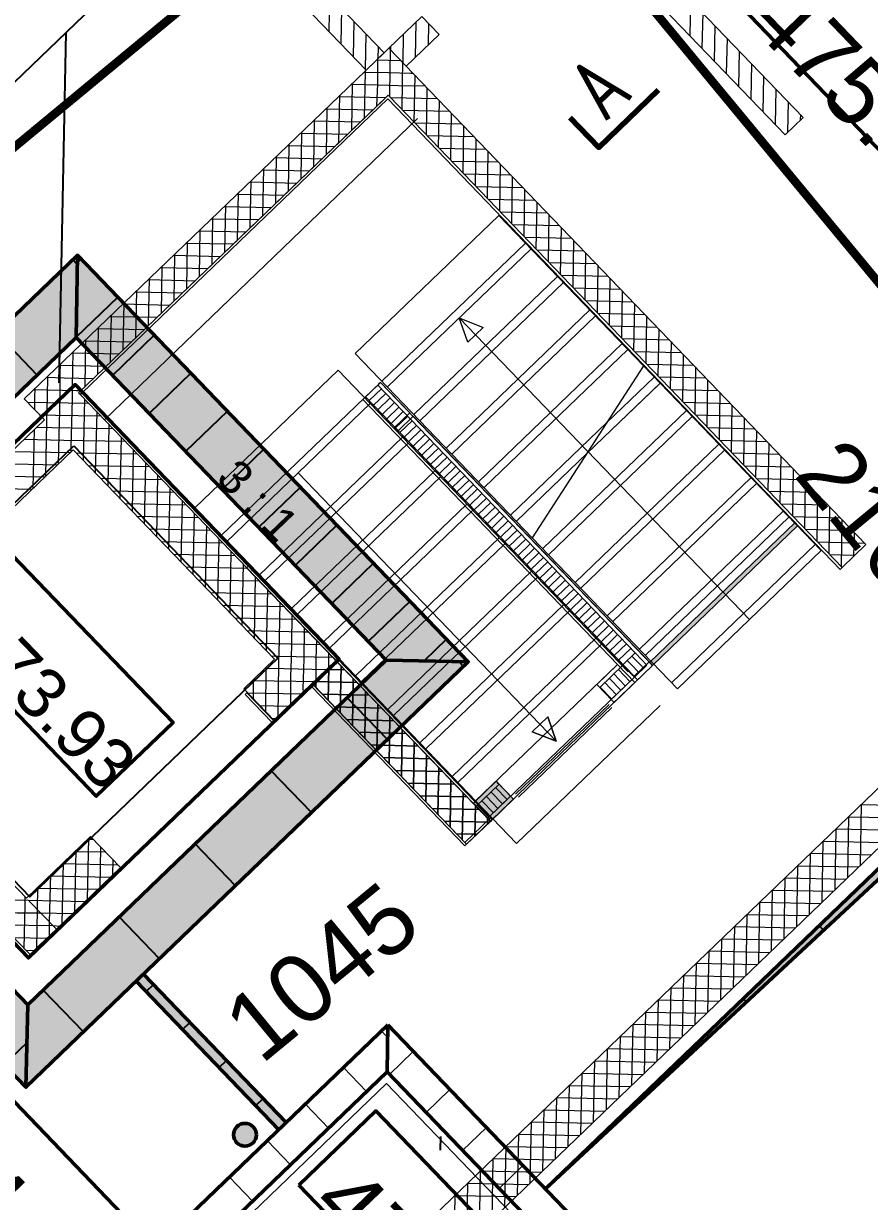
# Model space of a CAD drawing. Header units: metres. Extents: x 2687650.8 to 2687727.1, y 1234407.3 to 1234484.3.
# Drawn here: x 2687670.8 to 2687675.9, y 1234453.96 to 1234461.05 of the extents above; entities that cross this region are included whole.
import ezdxf

# ---------------------------------------------------------------- set-up
doc = ezdxf.new("R2010")
doc.units = ezdxf.units.M
for name, color, linetype, true_color in [('PDF_211_Korrex.211 Bauteilschraffuren', 7, 'Continuous', 0x7f7f7f), ('PDF_211_Wände_Beton.211', 7, 'Continuous', 0x7f7f7f), ('PDF_211_Wände_Beton.211 Bauteilschraffuren', 7, 'Continuous', 0x7f7f7f), ('PDF_211_Wände_Beton.211 Schichttrennlinien', 7, 'Continuous', 0x7f7f7f), ('PDF_211_Wände_Mauerwerk.211', 7, 'Continuous', 0x7f7f7f), ('PDF_211_Wände_Mauerwerk.211 Bauteilschraffuren', 7, 'Continuous', 0x7f7f7f), ('PDF_211_Wände_Mauerwerk.211 Schichttrennlinien', 7, 'Continuous', 0x7f7f7f), ('PDF_211_Wände_Mauerwerk.211#1', 7, 'Continuous', 0x7f7f7f), ('PDF_211_Wände_Mauerwerk.211#1 Bauteilschraffuren', 7, 'Continuous', 0x7f7f7f), ('PDF_212_Treppenelemente.212', 7, 'Continuous', 0x7f7f7f), ('PDF_229_Z_Text.229 Bauteilschraffuren', 7, 'Continuous', 0x7f7f7f), ('PDF_261_Aufzüge.261 Bauteilschraffuren', 7, 'Continuous', 0x7f7f7f), ('PDF_A-2D-BÖSCHUNGEN', 7, 'Continuous', 0xfdfdfd), ('PDF_AV_01234-Bobe-Gartenanlage', 7, 'Continuous', 0xfdfdfd), ('PDF_Böschung Aushub', 7, 'Continuous', 0x7f7f7f), ('PDF_ST_Treppen.ST', 7, 'Continuous', 0x7f7f7f)]:
    doc.layers.add(name, color=color, linetype=linetype, true_color=true_color)
for name, color, linetype in [('PDF_A-KOTEN', 7, 'Continuous'), ('PDF_A-SCHRAFFUR', 7, 'Continuous'), ('PDF_AV_01211-Bobe-Gebaeude', 7, 'Continuous'), ('PDF_E_BETON', 7, 'Continuous'), ('PDF_PDF_Geometrie', 5, 'Continuous'), ('PDF_Text', 7, 'Continuous')]:
    doc.layers.add(name, color=color, linetype=linetype)
doc.styles.add('PDF Arial', font='arial.ttf')

# ---------------------------------------------------------------- blocks, each defined once
blk = doc.blocks.new('A$C1c84ec86')
at = {"layer": 'PDF_229_Z_Text.229 Bauteilschraffuren', "transparency": 33554559}
blk.add_hatch(color=256, dxfattribs=at).paths.add_polyline_path([(1376.92, 1865.03), (1361.89, 1865.03), (1361.89, 1845.77), (1376.92, 1845.77)])
at = {"layer": 'PDF_261_Aufzüge.261 Bauteilschraffuren', "transparency": 33554559}
blk.add_hatch(color=256, dxfattribs=at).paths.add_polyline_path([(1376.92, 2102.73), (1374.38, 2102.73), (1374.38, 1981.23), (1376.92, 1981.23)])
at = {"layer": 'PDF_A-KOTEN', "transparency": 33554559}
blk.add_hatch(color=256, dxfattribs=at).paths.add_polyline_path([(1410.99, 1615.26), (1409.51, 1615.26), (1408.67, 1615.05), (1408.24, 1615.05), (1407.4, 1614.62), (1406.97, 1614.62), (1406.34, 1613.99), (1405.91, 1613.78), (1404.43, 1612.29), (1403.8, 1611.02), (1403.8, 1610.6), (1403.59, 1609.75), (1403.37, 1609.33), (1403.37, 1607.21), (1404.01, 1605.31), (1404.43, 1604.88), (1404.64, 1604.25), (1405.07, 1603.61), (1405.7, 1603.19), (1406.13, 1602.77), (1406.76, 1602.34), (1407.4, 1602.13), (1408.03, 1601.71), (1408.67, 1601.71), (1409.3, 1601.5), (1410.99, 1601.5), (1412.05, 1601.71), (1412.48, 1601.71), (1413.75, 1602.34), (1415.02, 1603.19), (1415.44, 1603.61), (1416.29, 1604.88), (1416.5, 1605.31), (1416.92, 1605.94), (1416.92, 1606.58), (1417.13, 1607.21), (1417.13, 1608.06), (1417.34, 1608.48), (1417.13, 1609.33), (1417.13, 1609.75), (1416.92, 1610.6), (1416.07, 1612.29), (1415.65, 1612.93), (1415.23, 1613.14), (1414.38, 1613.99), (1413.53, 1614.62), (1413.32, 1614.62), (1412.26, 1615.05), (1412.05, 1615.05)])
at = {"layer": 'PDF_A-SCHRAFFUR', "true_color": 0xdd6d8a, "transparency": 33554559}
blk.add_hatch(color=243, dxfattribs=at).paths.add_polyline_path([(1565.51, 2079.24), (1559.38, 2085.38), (1559.38, 1716.22), (1561.28, 1825.45)])
at = {"layer": 'PDF_Böschung Aushub', "true_color": 0xdd6d8a, "transparency": 33554559}
h = blk.add_hatch(color=243, dxfattribs=at)
h.paths.add_polyline_path([(994, 1568.27), (994, 1867.78), (1263.46, 1867.78), (1263.46, 1568.27)])
h.paths.add_polyline_path([(958.87, 1533.13), (1298.39, 1533.13), (1298.39, 1625.21), (1422.43, 1625.21), (1422.43, 1631.34), (1298.39, 1631.34), (1298.39, 1902.71), (958.87, 1902.71), (958.87, 1631.34), (606.22, 1631.34), (605.8, 1625.21), (958.87, 1625.21)], flags=0)
at = {"layer": 'PDF_211_Korrex.211 Bauteilschraffuren', "lineweight": 18}
for points in [[(1376.92, 1825.87), (1376.92, 1847.25), (1375.43, 1847.25), (1375.43, 1825.87)], [(1242.51, 1825.87), (1242.51, 1792.21), (1243.99, 1792.21), (1243.99, 1825.87)], [(1243.99, 1824.39), (1376.92, 1824.39), (1376.92, 1825.87), (1243.99, 1825.87)], [(1219.43, 1792.21), (1242.51, 1792.21), (1242.51, 1793.69), (1219.43, 1793.69)]]:
    blk.add_lwpolyline(points, close=True, dxfattribs=at)
at = {"layer": 'PDF_211_Wände_Beton.211', "lineweight": 18}
for points in [[(3057.58, 2120.3), (2703.03, 2120.3), (2036.9, 2120.3), (1550.49, 2120.3), (1524.45, 2120.3), (1524.45, 1612.29), (1524.45, 1598.32), (1524.45, 1590.28), (1550.49, 1590.28), (1550.49, 2100.41), (2036.9, 2100.41), (2703.03, 2100.41), (3057.58, 2100.41), (3057.58, 1981.87), (3057.58, 553.73), (642.42, 553.73), (642.42, 1483.39), (642.42, 1591.13), (708.88, 2526.92), (2625.35, 2526.92)], [(1219.01, 1590.28), (1242.51, 1590.28), (1242.51, 1598.32), (1242.51, 1612.29), (1242.51, 1665.85), (1216.47, 1665.85), (1216.47, 1612.29), (1041.42, 1612.29), (1041.42, 1819.73), (1216.47, 1819.73), (1216.47, 1793.91), (1242.51, 1793.91), (1242.51, 1845.77), (1242.51, 1847.25), (1020.46, 1847.25), (1020.46, 2102.73), (1413.53, 2102.73), (1413.53, 2104.43), (1413.53, 2124.32), (998.87, 2124.32), (998.87, 2104.43), (998.87, 1845.77), (998.87, 1819.73), (1016.44, 1819.73), (1016.44, 1590.28)], [(1242.51, 1612.29), (1219.01, 1612.29)]]:
    blk.add_lwpolyline(points, dxfattribs=at)
blk.add_lwpolyline([(1242.51, 1845.77), (1242.51, 1847.25), (1376.92, 1847.25), (1376.92, 1845.77), (1376.92, 1825.87), (1242.51, 1825.87), (1242.51, 1827.35), (1242.51, 1825.87), (1376.92, 1825.87), (1376.92, 1845.77), (1376.92, 1847.25), (1242.51, 1847.25)], close=True, dxfattribs=at)
at = {"layer": 'PDF_211_Wände_Beton.211 Bauteilschraffuren', "lineweight": 18}
for points in [[(998.87, 2103.58), (999.72, 2104.43), (1009.24, 2113.95), (1018.98, 2123.48), (1019.83, 2124.32)], [(998.87, 2093), (1010.3, 2104.43), (1014.75, 2108.66), (1018.98, 2112.89), (1030.41, 2124.32)], [(998.87, 2114.16), (1003.95, 2119.24), (1009.24, 2124.32)], [(1020.46, 2104.43), (1018.98, 2105.91), (1000.35, 2124.32)], [(1031.05, 2104.43), (1018.98, 2116.49), (1010.94, 2124.32)], [(1020.89, 2104.43), (1041, 2124.32)], [(1041.63, 2104.43), (1021.73, 2124.32)], [(1031.47, 2104.43), (1051.58, 2124.32)], [(1052.21, 2104.43), (1032.32, 2124.32)], [(1042.27, 2104.43), (1062.16, 2124.32)], [(1062.8, 2104.43), (1042.9, 2124.32)], [(1052.85, 2104.43), (1072.75, 2124.32)], [(1073.38, 2104.43), (1053.48, 2124.32)], [(1063.43, 2104.43), (1083.33, 2124.32)], [(1084.18, 2104.43), (1064.07, 2124.32)], [(1074.02, 2104.43), (1093.91, 2124.32)], [(1094.76, 2104.43), (1074.65, 2124.32)], [(1084.6, 2104.43), (1104.71, 2124.32)], [(1105.34, 2104.43), (1085.23, 2124.32)], [(1095.18, 2104.43), (1115.29, 2124.32)], [(1115.93, 2104.43), (1095.82, 2124.32)], [(1105.77, 2104.43), (1125.87, 2124.32)], [(1126.51, 2104.43), (1106.4, 2124.32)], [(1116.35, 2104.43), (1136.46, 2124.32)], [(1137.09, 2104.43), (1117.2, 2124.32)], [(1126.93, 2104.43), (1147.04, 2124.32)], [(1147.68, 2104.43), (1127.78, 2124.32)], [(1137.73, 2104.43), (1157.63, 2124.32)], [(1158.26, 2104.43), (1138.36, 2124.32)], [(1148.31, 2104.43), (1168.21, 2124.32)], [(1168.84, 2104.43), (1148.95, 2124.32)], [(1158.9, 2104.43), (1178.79, 2124.32)], [(1179.64, 2104.43), (1159.53, 2124.32)], [(1169.48, 2104.43), (1189.38, 2124.32)], [(1190.22, 2104.43), (1170.11, 2124.32)], [(1180.06, 2104.43), (1200.17, 2124.32)], [(1200.81, 2104.43), (1180.7, 2124.32)], [(1190.65, 2104.43), (1210.75, 2124.32)], [(1211.39, 2104.43), (1191.28, 2124.32)], [(1201.23, 2104.43), (1221.34, 2124.32)], [(1221.97, 2104.43), (1201.86, 2124.32)], [(1211.81, 2104.43), (1231.92, 2124.32)], [(1232.56, 2104.43), (1212.66, 2124.32)], [(1222.4, 2104.43), (1242.51, 2124.32)], [(1243.14, 2104.43), (1223.24, 2124.32)], [(1233.19, 2104.43), (1253.09, 2124.32)], [(1253.72, 2104.43), (1233.83, 2124.32)], [(1243.78, 2104.43), (1263.67, 2124.32)], [(1264.31, 2104.43), (1244.41, 2124.32)], [(1254.36, 2104.43), (1274.26, 2124.32)], [(1275.1, 2104.43), (1254.99, 2124.32)], [(1264.94, 2104.43), (1284.84, 2124.32)], [(1285.69, 2104.43), (1265.58, 2124.32)], [(1275.53, 2104.43), (1295.63, 2124.32)], [(1296.27, 2104.43), (1276.16, 2124.32)], [(1286.11, 2104.43), (1306.22, 2124.32)], [(1306.85, 2104.43), (1286.74, 2124.32)], [(1296.69, 2104.43), (1316.8, 2124.32)], [(1317.44, 2104.43), (1297.33, 2124.32)], [(1307.28, 2104.43), (1327.39, 2124.32)], [(1328.02, 2104.43), (1308.12, 2124.32)], [(1317.86, 2104.43), (1337.97, 2124.32)], [(1338.6, 2104.43), (1318.71, 2124.32)], [(1328.66, 2104.43), (1348.55, 2124.32)], [(1349.19, 2104.43), (1329.29, 2124.32)], [(1339.24, 2104.43), (1359.14, 2124.32)], [(1359.77, 2104.43), (1339.87, 2124.32)], [(1349.82, 2104.43), (1369.72, 2124.32)], [(1370.57, 2104.43), (1350.46, 2124.32)], [(1360.41, 2104.43), (1380.3, 2124.32)], [(1381.15, 2104.43), (1361.04, 2124.32)], [(1370.99, 2104.43), (1391.1, 2124.32)], [(1391.73, 2104.43), (1371.62, 2124.32)], [(1381.57, 2104.43), (1401.68, 2124.32)], [(1402.32, 2104.43), (1382.21, 2124.32)], [(1392.16, 2104.43), (1412.26, 2124.32)], [(1412.9, 2104.43), (1392.79, 2124.32)], [(1413.53, 2114.16), (1403.59, 2124.32)], [(1018.98, 2095.11), (1009.88, 2104.43), (998.87, 2115.22)], [(1402.74, 2104.43), (1413.53, 2115.01)], [(1018.98, 2084.53), (999.3, 2104.43), (998.87, 2104.64)], [(998.87, 2082.2), (1018.98, 2102.31)], [(1413.32, 2104.43), (1413.53, 2104.43)], [(1018.98, 2073.95), (998.87, 2094.06)], [(998.87, 2071.62), (1018.98, 2091.73)], [(1018.98, 2063.36), (998.87, 2083.47)], [(998.87, 2061.03), (1018.98, 2081.14)], [(1018.98, 2052.78), (998.87, 2072.68)], [(998.87, 2050.45), (1018.98, 2070.56)], [(1018.98, 2042.2), (998.87, 2062.09)], [(998.87, 2039.87), (1018.98, 2059.76)], [(1018.98, 2031.61), (998.87, 2051.51)], [(998.87, 2029.28), (1018.98, 2049.18)], [(1018.98, 2021.03), (998.87, 2040.93)], [(998.87, 2018.7), (1018.98, 2038.6)], [(1524.45, 2013.83), (1550.49, 2039.87)], [(1018.98, 2010.45), (998.87, 2030.34)], [(1524.45, 2003.25), (1550.49, 2029.28)], [(998.87, 2008.12), (1018.98, 2028.01)], [(1018.98, 1999.65), (998.87, 2019.76)], [(998.87, 1997.53), (1018.98, 2017.43)], [(1550.49, 1966.84), (1524.45, 1992.67), (1550.49, 2018.7)], [(1018.98, 1989.07), (998.87, 2009.18)], [(1550.49, 1988.01), (1524.45, 2014.04)], [(1550.49, 1956.05), (1524.45, 1982.08), (1550.49, 2007.91)], [(998.87, 1986.74), (1018.98, 2006.85)], [(1550.49, 1977.42), (1524.45, 2003.46)], [(1018.98, 1978.48), (998.87, 1998.59)], [(998.87, 1976.15), (1018.98, 1996.26)], [(1550.49, 1945.46), (1524.45, 1971.5), (1550.49, 1997.32)], [(1018.98, 1967.9), (998.87, 1988.01)], [(1524.45, 1960.7), (1550.49, 1986.74)], [(998.87, 1965.57), (1018.98, 1985.68)], [(1018.98, 1957.32), (998.87, 1977.21)], [(998.87, 1954.99), (1018.98, 1975.1)], [(1524.45, 1950.12), (1550.49, 1976.15)], [(1018.98, 1946.73), (998.87, 1966.63)], [(1524.45, 1939.54), (1550.49, 1965.57)], [(998.87, 1944.4), (1018.98, 1964.3)], [(1550.49, 1934.88), (1524.45, 1960.91)], [(1018.98, 1936.15), (998.87, 1956.05)], [(998.87, 1933.82), (1018.98, 1953.72)], [(1524.45, 1928.95), (1550.49, 1954.99)], [(1018.98, 1925.57), (998.87, 1945.46)], [(1550.49, 1924.3), (1524.45, 1950.33)], [(1524.45, 1918.37), (1550.49, 1944.4)], [(998.87, 1923.24), (1018.98, 1943.13)], [(1550.49, 1913.71), (1524.45, 1939.75)], [(1018.98, 1914.98), (998.87, 1934.88)], [(998.87, 1912.65), (1018.98, 1932.55)], [(1524.45, 1907.79), (1550.49, 1933.82)], [(1550.49, 1903.13), (1524.45, 1929.16)], [(1018.98, 1904.19), (998.87, 1924.3)], [(1550.49, 1871.38), (1524.45, 1897.2), (1550.49, 1923.24)], [(998.87, 1902.07), (1018.98, 1921.97)], [(1550.49, 1892.55), (1524.45, 1918.58)], [(1018.98, 1893.6), (998.87, 1913.71)], [(998.87, 1891.28), (1018.98, 1911.38)], [(1550.49, 1860.58), (1524.45, 1886.62), (1550.49, 1912.44)], [(1550.49, 1881.96), (1524.45, 1908)], [(1018.98, 1883.02), (998.87, 1903.13)], [(998.87, 1880.69), (1018.98, 1900.8)], [(1550.49, 1850), (1524.45, 1876.03), (1550.49, 1901.86)], [(1018.98, 1872.44), (998.87, 1892.55)], [(998.87, 1870.11), (1018.98, 1890.22)], [(1524.45, 1865.24), (1550.49, 1891.28)], [(1018.98, 1861.85), (998.87, 1881.75)], [(998.87, 1859.52), (1018.98, 1879.63)], [(1524.45, 1854.66), (1550.49, 1880.69)], [(1018.98, 1851.27), (998.87, 1871.17)], [(998.87, 1848.94), (1018.98, 1868.84)], [(1524.45, 1844.07), (1550.49, 1870.11)], [(1550.49, 1839.42), (1524.45, 1865.45)], [(1041.42, 1818.04), (1039.73, 1819.73), (1018.98, 1840.69), (1016.86, 1842.8), (1013.69, 1845.77), (998.87, 1860.58)], [(998.87, 1838.36), (1006.49, 1845.77), (1018.98, 1858.25)], [(1524.45, 1833.49), (1550.49, 1859.52)], [(1550.49, 1828.83), (1524.45, 1854.87)], [(1041.42, 1807.45), (1029.14, 1819.73), (1018.98, 1830.1), (1012.21, 1836.88), (1003.11, 1845.77), (998.87, 1850)], [(998.87, 1827.77), (1017.08, 1845.77), (1018.98, 1847.67)], [(1001.62, 1819.73), (1018.98, 1837.09), (1027.66, 1845.77)], [(1012.21, 1819.73), (1018.98, 1826.5), (1038.24, 1845.77)], [(1016.44, 1813.38), (1022.79, 1819.73), (1048.83, 1845.77)], [(1016.44, 1802.8), (1033.37, 1819.73), (1059.41, 1845.77)], [(1050.31, 1819.73), (1024.27, 1845.77)], [(1060.89, 1819.73), (1035.07, 1845.77)], [(1043.96, 1819.73), (1069.99, 1845.77)], [(1071.69, 1819.73), (1045.65, 1845.77)], [(1054.75, 1819.73), (1080.58, 1845.77)], [(1082.27, 1819.73), (1056.24, 1845.77)], [(1065.34, 1819.73), (1091.37, 1845.77)], [(1092.85, 1819.73), (1066.82, 1845.77)], [(1075.92, 1819.73), (1101.96, 1845.77)], [(1103.44, 1819.73), (1077.4, 1845.77)], [(1086.5, 1819.73), (1112.54, 1845.77)], [(1114.02, 1819.73), (1087.99, 1845.77)], [(1097.09, 1819.73), (1123.12, 1845.77)], [(1124.6, 1819.73), (1098.57, 1845.77)], [(1107.67, 1819.73), (1133.71, 1845.77)], [(1135.19, 1819.73), (1109.15, 1845.77)], [(1118.25, 1819.73), (1144.29, 1845.77)], [(1145.77, 1819.73), (1119.74, 1845.77)], [(1128.84, 1819.73), (1154.87, 1845.77)], [(1156.36, 1819.73), (1130.53, 1845.77)], [(1139.42, 1819.73), (1165.46, 1845.77)], [(1167.15, 1819.73), (1141.12, 1845.77)], [(1150.22, 1819.73), (1176.04, 1845.77)], [(1177.73, 1819.73), (1151.7, 1845.77)], [(1160.8, 1819.73), (1186.84, 1845.77)], [(1188.32, 1819.73), (1162.28, 1845.77)], [(1171.38, 1819.73), (1197.42, 1845.77)], [(1198.9, 1819.73), (1172.87, 1845.77)], [(1181.97, 1819.73), (1208, 1845.77)], [(1209.48, 1819.73), (1183.45, 1845.77)], [(1192.55, 1819.73), (1216.47, 1843.65), (1218.59, 1845.77)], [(1242.51, 1797.51), (1220.07, 1819.73), (1218.16, 1821.64), (1216.47, 1823.54), (1194.03, 1845.77)], [(1203.13, 1819.73), (1216.47, 1833.07), (1229.17, 1845.77)], [(1242.51, 1808.09), (1230.65, 1819.73), (1223.45, 1827.14), (1216.47, 1834.12), (1204.62, 1845.77)], [(1213.72, 1819.73), (1216.47, 1822.48), (1239.75, 1845.77)], [(1242.51, 1818.67), (1241.24, 1819.73), (1228.54, 1832.64), (1216.47, 1844.71), (1215.2, 1845.77)], [(1216.47, 1811.9), (1224.3, 1819.73), (1242.51, 1837.93), (1250.34, 1845.77), (1242.51, 1837.93)], [(1216.47, 1801.32), (1234.89, 1819.73), (1242.51, 1827.35), (1260.92, 1845.77), (1242.51, 1827.35)], [(1242.51, 1829.26), (1245.89, 1825.87), (1242.51, 1829.26), (1233.62, 1837.93), (1225.99, 1845.77)], [(1242.51, 1839.84), (1256.48, 1825.87), (1242.51, 1839.84), (1238.91, 1843.44), (1236.58, 1845.77)], [(1524.45, 1822.91), (1550.49, 1848.94)], [(1550.49, 1818.25), (1524.45, 1844.28)], [(1041.42, 1796.87), (1018.56, 1819.73), (1007.55, 1830.74), (998.87, 1839.42)], [(1524.45, 1812.32), (1550.49, 1838.36)], [(1550.49, 1807.67), (1524.45, 1833.7)], [(1007.97, 1819.73), (1002.89, 1824.81), (998.87, 1828.83)], [(1550.49, 1775.91), (1524.45, 1801.74), (1550.49, 1827.77)], [(1550.49, 1797.08), (1524.45, 1823.12)], [(1016.44, 1792.21), (1041.42, 1817.19)], [(1219.64, 1793.91), (1242.51, 1816.77)], [(1550.49, 1765.12), (1524.45, 1791.15), (1550.49, 1816.98)], [(1041.42, 1786.29), (1016.44, 1811.26)], [(1235.52, 1793.91), (1216.47, 1812.75)], [(1550.49, 1786.5), (1524.45, 1812.53)], [(1016.44, 1781.63), (1041.42, 1806.61)], [(1224.94, 1793.91), (1216.47, 1802.16)], [(1230.23, 1793.91), (1242.51, 1805.97)], [(1550.49, 1754.54), (1524.45, 1780.57), (1550.49, 1806.4)], [(1016.44, 1771.05), (1041.42, 1796.02)], [(1240.81, 1793.91), (1242.51, 1795.39)], [(1524.45, 1769.78), (1550.49, 1795.81)], [(1016.44, 1760.46), (1041.42, 1785.44)], [(1524.45, 1759.19), (1550.49, 1785.23)], [(1524.45, 1748.61), (1550.49, 1774.64)], [(1550.49, 1743.95), (1524.45, 1769.99)], [(1524.45, 1738.03), (1550.49, 1764.06)], [(1550.49, 1733.37), (1524.45, 1759.4)], [(1524.45, 1727.44), (1550.49, 1753.48)], [(1550.49, 1722.79), (1524.45, 1748.82)], [(1524.45, 1716.86), (1550.49, 1742.89)], [(1550.49, 1712.2), (1524.45, 1738.24)], [(1550.49, 1680.45), (1524.45, 1706.28), (1550.49, 1732.31)], [(1550.49, 1701.62), (1524.45, 1727.65)], [(1550.49, 1669.66), (1524.45, 1695.69), (1550.49, 1721.52)], [(1550.49, 1691.03), (1524.45, 1717.07)], [(1524.45, 1684.9), (1550.49, 1710.93)], [(1524.45, 1674.31), (1550.49, 1700.35)], [(1550.49, 1659.07), (1524.45, 1685.11)], [(1550.49, 1648.49), (1524.45, 1674.52)], [(1216.47, 1663.31), (1218.8, 1665.85)], [(1216.47, 1652.72), (1229.38, 1665.85)], [(1216.47, 1642.14), (1240.18, 1665.85)], [(1242.51, 1638.33), (1216.47, 1664.36)], [(1242.51, 1648.91), (1225.57, 1665.85)], [(1242.51, 1659.5), (1236.16, 1665.85)], [(1216.47, 1631.56), (1242.51, 1657.59)], [(1242.51, 1627.75), (1216.47, 1653.78)], [(1216.47, 1620.97), (1242.51, 1647.01)], [(1242.51, 1617.16), (1216.47, 1643.2)], [(1196.36, 1590.28), (1218.37, 1612.29), (1242.51, 1636.42)], [(1242.51, 1606.58), (1236.58, 1612.29), (1216.47, 1632.61)], [(1206.94, 1590.28), (1219.01, 1602.13), (1228.96, 1612.29), (1242.51, 1625.84)], [(1242.51, 1595.99), (1225.99, 1612.29), (1216.47, 1621.82)], [(1237.43, 1590.28), (1219.01, 1608.91), (1215.41, 1612.29)], [(1217.53, 1590.28), (1219.01, 1591.55), (1239.54, 1612.29), (1242.51, 1615.05)], [(1228.32, 1590.28), (1242.51, 1604.46)], [(1238.91, 1590.28), (1242.51, 1593.88)]]:
    blk.add_lwpolyline(points, dxfattribs=at)
for points in [[(1247.16, 1845.77), (1267.06, 1825.87)], [(1271.5, 1845.77), (1251.61, 1825.87)], [(1257.75, 1845.77), (1277.64, 1825.87)], [(1282.3, 1845.77), (1262.19, 1825.87)], [(1268.33, 1845.77), (1288.44, 1825.87)], [(1292.88, 1845.77), (1272.77, 1825.87)], [(1278.91, 1845.77), (1299.02, 1825.87)], [(1303.47, 1845.77), (1283.36, 1825.87)], [(1289.5, 1845.77), (1309.6, 1825.87)], [(1314.05, 1845.77), (1293.94, 1825.87)], [(1300.08, 1845.77), (1320.19, 1825.87)], [(1324.63, 1845.77), (1304.52, 1825.87)], [(1310.66, 1845.77), (1330.77, 1825.87)], [(1335.22, 1845.77), (1315.32, 1825.87)], [(1321.46, 1845.77), (1341.36, 1825.87)], [(1345.8, 1845.77), (1325.9, 1825.87)], [(1332.04, 1845.77), (1351.94, 1825.87)], [(1356.38, 1845.77), (1336.49, 1825.87)], [(1342.63, 1845.77), (1362.52, 1825.87)], [(1366.97, 1845.77), (1347.07, 1825.87)], [(1353.21, 1845.77), (1373.11, 1825.87)], [(1376.92, 1845.13), (1357.65, 1825.87)], [(1363.79, 1845.77), (1376.92, 1832.64)], [(1374.38, 1845.77), (1376.92, 1843.23)], [(1376.92, 1834.55), (1368.24, 1825.87)]]:
    blk.add_lwpolyline(points, close=True, dxfattribs=at)
at = {"layer": 'PDF_211_Wände_Beton.211 Schichttrennlinien', "lineweight": 18}
for points in [[(1018.98, 1845.77), (1019.19, 1845.77), (1020.46, 1845.77), (1020.46, 1847.25), (1020.46, 1845.77), (1019.19, 1845.77), (1018.98, 1845.77), (1018.98, 2102.73), (1018.98, 2104.43)], [(1413.53, 2104.43), (1020.46, 2104.43), (1018.98, 2104.43), (1018.98, 2102.73)], [(1020.46, 1845.77), (1216.47, 1845.77), (1241.02, 1845.77), (1242.51, 1845.77), (1376.92, 1845.77), (1242.51, 1845.77), (1241.02, 1845.77), (1216.47, 1845.77)]]:
    blk.add_lwpolyline(points, dxfattribs=at)
at = {"layer": 'PDF_211_Wände_Mauerwerk.211', "lineweight": 18}
for points in [[(1140.48, 1981.23), (1140.48, 1979.96), (1140.48, 1978.91), (1140.48, 1968.75), (1140.48, 1967.48), (1140.48, 1966.42), (1361.89, 1966.42), (1361.89, 1949.06), (1363.16, 1949.06), (1364.43, 1949.06), (1374.38, 1949.06), (1375.65, 1949.06), (1376.92, 1949.06), (1376.92, 1981.23), (1375.65, 1981.23)], [(1376.92, 1865.03), (1376.92, 1845.98), (1375.65, 1845.98), (1374.38, 1845.98), (1364.43, 1845.98), (1363.16, 1845.98), (1361.89, 1845.98), (1361.89, 1865.03), (1363.16, 1865.03), (1364.43, 1865.03), (1374.38, 1865.03), (1375.65, 1865.03)]]:
    blk.add_lwpolyline(points, close=True, dxfattribs=at)
at = {"layer": 'PDF_211_Wände_Mauerwerk.211 Bauteilschraffuren', "lineweight": 18}
for points in [[(1143.66, 1968.75), (1143.66, 1978.91)], [(1147.47, 1968.75), (1147.47, 1978.91)], [(1151.28, 1968.75), (1151.28, 1978.91)], [(1155.09, 1968.75), (1155.09, 1978.91)], [(1158.9, 1968.75), (1158.9, 1978.91)], [(1162.71, 1968.75), (1162.71, 1978.91)], [(1166.52, 1968.75), (1166.52, 1978.91)], [(1170.33, 1968.75), (1170.33, 1978.91)], [(1174.14, 1968.75), (1174.14, 1978.91)], [(1177.95, 1968.75), (1177.95, 1978.91)], [(1181.76, 1968.75), (1181.76, 1978.91)], [(1185.57, 1968.75), (1185.57, 1978.91)], [(1189.38, 1968.75), (1189.38, 1978.91)], [(1193.19, 1968.75), (1193.19, 1978.91)], [(1197, 1968.75), (1197, 1978.91)], [(1200.81, 1968.75), (1200.81, 1978.91)], [(1204.62, 1968.75), (1204.62, 1978.91)], [(1208.43, 1968.75), (1208.43, 1978.91)], [(1212.24, 1968.75), (1212.24, 1978.91)], [(1216.05, 1968.75), (1216.05, 1978.91)], [(1219.86, 1968.75), (1219.86, 1978.91)], [(1223.67, 1968.75), (1223.67, 1978.91)], [(1227.26, 1968.75), (1227.26, 1978.91)], [(1231.08, 1968.75), (1231.08, 1978.91)], [(1234.89, 1968.75), (1234.89, 1978.91)], [(1238.7, 1968.75), (1238.7, 1978.91)], [(1242.51, 1968.75), (1242.51, 1978.91)], [(1246.32, 1968.75), (1246.32, 1978.91)], [(1250.13, 1968.75), (1250.13, 1978.91)], [(1253.94, 1968.75), (1253.94, 1978.91)], [(1257.75, 1968.75), (1257.75, 1978.91)], [(1261.56, 1968.75), (1261.56, 1978.91)], [(1265.37, 1968.75), (1265.37, 1978.91)], [(1269.18, 1968.75), (1269.18, 1978.91)], [(1272.99, 1968.75), (1272.99, 1978.91)], [(1276.8, 1968.75), (1276.8, 1978.91)], [(1280.61, 1968.75), (1280.61, 1978.91)], [(1284.42, 1968.75), (1284.42, 1978.91)], [(1288.23, 1968.75), (1288.23, 1978.91)], [(1292.04, 1968.75), (1292.04, 1978.91)], [(1295.85, 1968.75), (1295.85, 1978.91)], [(1299.66, 1968.75), (1299.66, 1978.91)], [(1303.47, 1968.75), (1303.47, 1978.91)], [(1307.06, 1968.75), (1307.06, 1978.91)], [(1310.87, 1968.75), (1310.87, 1978.91)], [(1314.68, 1968.75), (1314.68, 1978.91)], [(1318.49, 1968.75), (1318.49, 1978.91)], [(1322.3, 1968.75), (1322.3, 1978.91)], [(1326.12, 1968.75), (1326.12, 1978.91)], [(1329.93, 1968.75), (1329.93, 1978.91)], [(1333.74, 1968.75), (1333.74, 1978.91)], [(1337.55, 1968.75), (1337.55, 1978.91)], [(1341.36, 1968.75), (1341.36, 1978.91)], [(1345.17, 1968.75), (1345.17, 1978.91)], [(1348.98, 1968.75), (1348.98, 1978.91)], [(1352.79, 1968.75), (1352.79, 1978.91)], [(1356.6, 1968.75), (1356.6, 1978.91)], [(1360.41, 1968.75), (1360.41, 1978.91)], [(1364.22, 1968.75), (1364.22, 1978.91)], [(1364.43, 1976.15), (1371.62, 1976.15), (1374.38, 1976.15)], [(1364.43, 1972.34), (1367.81, 1972.34), (1374.38, 1972.34)], [(1364.43, 1968.53), (1374.38, 1968.53)], [(1364.43, 1964.72), (1374.38, 1964.72)], [(1364.43, 1960.91), (1374.38, 1960.91)], [(1364.43, 1957.1), (1374.38, 1957.1)], [(1364.43, 1953.29), (1374.38, 1953.29)], [(1364.43, 1949.48), (1374.38, 1949.48)], [(1375.65, 1867.99), (1375.65, 1946.1)], [(1378.19, 1867.99), (1378.19, 1946.1)], [(1364.43, 1862.06), (1374.38, 1862.06)], [(1364.43, 1858.25), (1374.38, 1858.25)], [(1364.43, 1854.44), (1374.38, 1854.44)], [(1364.43, 1850.63), (1374.38, 1850.63)], [(1364.43, 1846.82), (1374.38, 1846.82)]]:
    blk.add_lwpolyline(points, dxfattribs=at)
at = {"layer": 'PDF_211_Wände_Mauerwerk.211 Schichttrennlinien', "lineweight": 18}
for points in [[(1374.38, 1949.06), (1374.38, 1968.75), (1374.38, 1978.91), (1364.43, 1978.91), (1140.48, 1978.91)], [(1374.38, 1978.91), (1364.43, 1978.91)], [(1140.48, 1968.75), (1363.16, 1968.75)], [(1364.43, 1968.75), (1363.16, 1968.75), (1364.43, 1968.75), (1364.43, 1949.06)], [(1364.43, 1865.03), (1364.43, 1845.98)], [(1374.38, 1845.98), (1374.38, 1865.03)]]:
    blk.add_lwpolyline(points, dxfattribs=at)
at = {"layer": 'PDF_211_Wände_Mauerwerk.211#1', "lineweight": 18}
for points in [[(1013.9, 2260.22), (1201.86, 2260.22), (1201.86, 2275.25), (1013.9, 2275.25)], [(1013.9, 2151.84), (1013.9, 2124.32), (998.87, 2124.32), (998.87, 2151.84)], [(898.96, 2120.3), (998.87, 2120.3), (998.87, 2105.27), (898.96, 2105.27)]]:
    blk.add_lwpolyline(points, close=True, dxfattribs=at)
at = {"layer": 'PDF_211_Wände_Mauerwerk.211#1 Bauteilschraffuren', "lineweight": 18}
for points in [[(1104.07, 2275.25), (1119.1, 2260.22)], [(1114.66, 2275.25), (1129.68, 2260.22)], [(1125.24, 2275.25), (1140.27, 2260.22)], [(1135.82, 2275.25), (1150.85, 2260.22)], [(1146.41, 2275.25), (1161.44, 2260.22)], [(1156.99, 2275.25), (1172.02, 2260.22)], [(1167.57, 2275.25), (1182.6, 2260.22)], [(1178.37, 2275.25), (1193.19, 2260.22)], [(1188.95, 2275.25), (1201.86, 2262.33)], [(1199.54, 2275.25), (1201.86, 2272.92)], [(1004.8, 2151.84), (1013.9, 2142.74)], [(998.87, 2146.97), (1013.9, 2131.94)], [(998.87, 2136.39), (1010.94, 2124.32)], [(998.87, 2125.81), (1000.35, 2124.32)], [(951.46, 2120.3), (966.49, 2105.27)], [(962.04, 2120.3), (977.07, 2105.27)], [(972.63, 2120.3), (987.65, 2105.27)], [(983.21, 2120.3), (998.24, 2105.27)], [(993.79, 2120.3), (998.87, 2115.22)]]:
    blk.add_lwpolyline(points, dxfattribs=at)
at = {"layer": 'PDF_212_Treppenelemente.212', "lineweight": 18}
for points in [[(1243.14, 2102.31), (1271.29, 1982.29), (1117.41, 1982.29), (1117.41, 2102.31), (1243.14, 2102.31), (1397.45, 2102.31), (1397.45, 1982.29), (1271.29, 1982.29)], [(1140.48, 2102.31), (1140.48, 1982.29)], [(1145.35, 2102.31), (1145.35, 1982.29)], [(1168.42, 2102.31), (1168.42, 1982.29)], [(1173.5, 2102.31), (1173.5, 1982.29)], [(1196.36, 2102.31), (1196.36, 1982.29)], [(1201.44, 2102.31), (1201.44, 1982.29)], [(1224.51, 2102.31), (1224.51, 1982.29)], [(1229.38, 2102.31), (1229.38, 1982.29)], [(1252.45, 2102.31), (1252.45, 2062.73), (1252.45, 1982.29)], [(1257.53, 2101.25), (1257.53, 2041.35), (1257.53, 2102.31)], [(1280.39, 2102.31), (1280.39, 1982.29)], [(1285.47, 2102.31), (1285.47, 1982.29)], [(1308.55, 2102.31), (1308.55, 1982.29)], [(1313.41, 2102.31), (1313.41, 1982.29)], [(1336.49, 2102.31), (1336.49, 1982.29)], [(1341.36, 2102.31), (1341.36, 1982.29)], [(1364.43, 2102.31), (1364.43, 1982.29)], [(1369.51, 2102.31), (1369.51, 1982.29)], [(1392.37, 2102.31), (1392.37, 1982.29)], [(1257.53, 2041.35), (1257.53, 1982.29)], [(1397.45, 1967.9), (1397.45, 1847.88), (1117.41, 1847.88), (1117.41, 1967.9), (1173.5, 1967.9), (1369.51, 1967.9)], [(1140.48, 1967.9), (1140.48, 1847.88)], [(1178.37, 1967.9), (1178.37, 1847.88)], [(1201.44, 1967.9), (1201.44, 1847.88)], [(1206.52, 1967.9), (1206.52, 1847.88)], [(1229.38, 1967.9), (1229.38, 1847.88)], [(1234.46, 1967.9), (1234.46, 1847.88)], [(1257.53, 1967.9), (1257.53, 1847.88)], [(1262.4, 1967.9), (1262.4, 1847.88)], [(1285.47, 1967.9), (1285.47, 1847.88)], [(1290.55, 1967.9), (1290.55, 1847.88)], [(1313.41, 1967.9), (1313.41, 1847.88)], [(1318.49, 1967.9), (1318.49, 1847.88)], [(1341.36, 1967.9), (1341.36, 1847.88)], [(1346.44, 1967.9), (1346.44, 1847.88)], [(1374.38, 1967.9), (1374.38, 1847.88)]]:
    blk.add_lwpolyline(points, dxfattribs=at)
blk.add_lwpolyline([(1145.35, 1847.88), (1173.5, 1847.88), (1173.5, 1967.9), (1145.35, 1967.9)], close=True, dxfattribs=at)
at = {"layer": 'PDF_229_Z_Text.229 Bauteilschraffuren', "lineweight": 18}
for points in [[(1140.48, 1981.23), (1140.48, 1966.42), (1361.89, 1966.42), (1376.92, 1966.42), (1376.92, 1981.23), (1140.48, 1981.23), (1165.88, 1981.23), (1165.88, 1968.75), (1376.92, 1968.75), (1376.92, 1847.25), (1361.89, 1847.25), (1361.89, 1966.42), (1140.48, 1966.42)], [(1168.84, 1981.23), (1373.95, 1981.23), (1373.95, 1968.75), (1168.84, 1968.75)], [(1361.89, 1966.42), (1376.92, 1966.42), (1376.92, 1949.06), (1361.89, 1949.06)], [(1361.89, 1865.03), (1376.92, 1865.03), (1376.92, 1845.77), (1361.89, 1845.77)], [(1020.46, 1847.25), (1375.43, 1847.25), (1375.43, 1845.77), (1020.46, 1845.77)], [(1165.03, 1847.25), (1375.43, 1847.25), (1375.43, 1845.77), (1165.03, 1845.77)]]:
    blk.add_lwpolyline(points, close=True, dxfattribs=at)
at = {"layer": 'PDF_261_Aufzüge.261 Bauteilschraffuren', "lineweight": 18}
blk.add_lwpolyline([(1376.92, 1981.23), (1376.92, 2102.73), (1374.38, 2102.73), (1374.38, 1981.23)], close=True, dxfattribs=at)
at = {"layer": 'PDF_A-2D-BÖSCHUNGEN', "lineweight": 25}
for points in [[(1298.39, 1686.8), (1298.39, 1692.73)], [(1498.84, 1686.8), (1492.91, 1692.73)]]:
    blk.add_lwpolyline(points, dxfattribs=at)
at = {"layer": 'PDF_A-KOTEN', "lineweight": 50}
for points in [[(1128.2, 2294.72), (1128.2, 2359.07), (1310.03, 2359.07), (1310.03, 2294.72)], [(1054.54, 1685.11), (1054.54, 1749.24), (1201.44, 1749.24), (1201.44, 1685.11)], [(1454.81, 1610.81), (1454.81, 1675.16), (1621.82, 1675.16), (1621.82, 1610.81)], [(1239.75, 1457.56), (1239.75, 1521.91), (1406.76, 1521.91), (1406.76, 1457.56)]]:
    blk.add_lwpolyline(points, close=True, dxfattribs=at)
blk.add_circle((1410.47, 1608.38), 6.88, dxfattribs=at)
at = {"layer": 'PDF_A-SCHRAFFUR', "lineweight": 25}
for points in [[(1563.19, 1945.04), (1559.38, 1945.04)], [(1562.13, 1881.54), (1559.38, 1881.54)], [(1561.07, 1818.04), (1559.38, 1818.04)], [(1560.01, 1754.54), (1559.38, 1754.54)]]:
    blk.add_lwpolyline(points, dxfattribs=at)
at = {"layer": 'PDF_A-SCHRAFFUR', "color": 7, "lineweight": 25, "true_color": 0xfcfcfc}
blk.add_lwpolyline([(1039.94, 1821.64), (1217.32, 1821.64), (1217.32, 1614.2), (1039.94, 1614.2)], close=True, dxfattribs=at)
at = {"layer": 'PDF_AV_01211-Bobe-Gebaeude', "lineweight": 0, "const_width": 5.14}
blk.add_lwpolyline([(1914.77, 2193.33), (911.66, 2268.68), (821.6, 1068.94), (1822.69, 992.84)], dxfattribs=at)
at = {"layer": 'PDF_AV_01234-Bobe-Gartenanlage', "lineweight": 25}
for points in [[(1103.44, 2254.29), (1104.28, 2254.29)], [(1104.5, 2254.29), (1105.13, 2254.08)], [(1105.34, 2254.08), (1106.19, 2254.08)], [(1106.4, 2254.08), (1107.04, 2254.08)], [(1107.25, 2254.08), (1107.88, 2253.87)], [(1108.09, 2253.87), (1108.94, 2253.87)], [(1109.15, 2253.87), (1109.79, 2253.87)], [(1110, 2253.87), (1110.63, 2253.65)], [(1111.06, 2253.65), (1111.69, 2253.65)], [(1111.9, 2253.65), (1112.54, 2253.65)], [(1112.75, 2253.65), (1113.6, 2253.44)], [(1113.81, 2253.44), (1114.44, 2253.44)], [(1114.66, 2253.44), (1115.29, 2253.44)], [(1115.5, 2253.44), (1116.35, 2253.23)], [(1116.56, 2253.23), (1117.2, 2253.23)], [(1117.41, 2253.23), (1118.04, 2253.23)], [(1118.47, 2253.23), (1119.1, 2253.02)], [(1119.31, 2253.02), (1119.95, 2253.02)], [(1120.16, 2253.02), (1121.01, 2253.02)], [(1121.22, 2253.02), (1121.85, 2252.81)], [(1122.06, 2252.81), (1122.7, 2252.81)], [(1122.91, 2252.81), (1123.76, 2252.81)], [(1123.97, 2252.81), (1124.6, 2252.6)], [(1124.82, 2252.6), (1125.66, 2252.6)], [(1125.87, 2252.6), (1126.51, 2252.6)], [(1126.72, 2252.6), (1127.36, 2252.6)], [(1127.57, 2252.38), (1128.41, 2252.38)], [(1128.63, 2252.38), (1129.26, 2252.38)], [(1129.47, 2252.38), (1130.11, 2252.38)], [(1130.53, 2252.17), (1131.17, 2252.17)], [(1131.38, 2252.17), (1132.01, 2252.17)], [(1132.22, 2252.17), (1133.07, 2252.17)], [(1133.28, 2251.96), (1133.92, 2251.96)], [(1134.13, 2251.96), (1134.77, 2251.96)], [(1134.98, 2251.96), (1135.82, 2251.96)], [(1136.04, 2251.75), (1136.67, 2251.75)], [(1136.88, 2251.75), (1137.52, 2251.75)], [(1137.94, 2251.75), (1138.58, 2251.75)], [(1138.79, 2251.54), (1139.42, 2251.54)], [(1139.63, 2251.54), (1140.48, 2251.54)], [(1140.69, 2251.54), (1141.33, 2251.54)], [(1141.54, 2251.33), (1142.17, 2251.33)], [(1142.39, 2251.33), (1143.23, 2251.33)], [(1143.44, 2251.33), (1144.08, 2251.33)], [(1144.29, 2251.33), (1145.14, 2251.11)], [(1145.35, 2251.11), (1145.98, 2251.11)], [(1146.2, 2251.11), (1146.83, 2251.11)], [(1147.04, 2251.11), (1147.89, 2250.9)], [(1148.1, 2250.9), (1148.74, 2250.9)], [(1148.95, 2250.9), (1149.58, 2250.9)], [(1150.01, 2250.9), (1150.64, 2250.69)], [(1150.85, 2250.69), (1151.49, 2250.69)], [(1151.7, 2250.69), (1152.55, 2250.69)], [(1152.76, 2250.69), (1153.39, 2250.48)], [(1153.6, 2250.48), (1154.24, 2250.48)], [(1154.45, 2250.48), (1155.3, 2250.48)], [(1155.51, 2250.48), (1156.14, 2250.27)], [(1156.36, 2250.27), (1157.2, 2250.27)], [(1157.41, 2250.27), (1158.05, 2250.27)], [(1158.26, 2250.27), (1158.9, 2250.06)], [(1159.11, 2250.06), (1159.95, 2250.06)], [(1160.17, 2250.06), (1160.8, 2250.06)], [(1161.01, 2250.06), (1161.65, 2249.84)], [(1162.07, 2249.84), (1162.71, 2249.84)], [(1162.92, 2249.84), (1163.55, 2249.84)], [(1163.76, 2249.84), (1164.61, 2249.63)], [(1164.82, 2249.63), (1165.46, 2249.63)], [(1165.67, 2249.63), (1166.3, 2249.63)], [(1166.52, 2249.63), (1167.36, 2249.42)], [(1167.57, 2249.42), (1168.21, 2249.42)], [(1168.42, 2249.42), (1169.06, 2249.42)], [(1169.48, 2249.42), (1170.11, 2249.21)], [(1170.33, 2249.21), (1170.96, 2249.21)], [(1171.17, 2249.21), (1172.02, 2249.21)], [(1172.23, 2249.21), (1172.87, 2249)], [(1173.08, 2249), (1173.71, 2249)], [(1173.92, 2249), (1174.77, 2249)], [(1174.98, 2249), (1175.62, 2248.79)], [(1175.83, 2248.79), (1176.68, 2248.79)], [(1176.89, 2248.79), (1177.52, 2248.79)], [(1177.73, 2248.79), (1178.37, 2248.57)], [(1178.58, 2248.57), (1179.43, 2248.57)], [(1179.64, 2248.57), (1180.27, 2248.57)], [(1180.49, 2248.57), (1181.12, 2248.36)], [(1181.54, 2248.36), (1182.18, 2248.36)], [(1182.39, 2248.36), (1183.03, 2248.36)], [(1183.24, 2248.36), (1184.08, 2248.15)], [(1184.3, 2248.15), (1184.93, 2248.15)], [(1185.14, 2248.15), (1185.78, 2248.15)], [(1185.99, 2248.15), (1186.84, 2247.94)], [(1187.05, 2247.94), (1187.68, 2247.94)], [(1187.89, 2247.94), (1188.53, 2247.94)], [(1188.95, 2247.94), (1189.59, 2247.73)], [(1189.8, 2247.73), (1190.43, 2247.73)], [(1190.65, 2247.73), (1191.49, 2247.73)], [(1191.7, 2247.73), (1192.34, 2247.52)], [(1192.55, 2247.52), (1193.19, 2247.52)], [(1193.4, 2247.52), (1194.24, 2247.52)], [(1194.46, 2247.52), (1195.09, 2247.52)], [(1195.3, 2247.3), (1196.15, 2247.3)], [(1196.36, 2247.3), (1197, 2247.3)], [(1197.21, 2247.3), (1197.84, 2247.3)], [(1198.05, 2247.09), (1198.9, 2247.09)], [(1199.11, 2247.09), (1199.75, 2247.09)], [(1199.96, 2247.09), (1200.59, 2247.09)], [(1201.02, 2246.88), (1201.65, 2246.88)], [(1201.86, 2246.88), (1202.5, 2246.88)], [(1202.71, 2246.88), (1203.56, 2246.88)], [(1203.77, 2246.67), (1204.4, 2246.67)], [(1204.62, 2246.67), (1205.25, 2246.67)], [(1205.46, 2246.67), (1206.31, 2246.67)], [(1206.52, 2246.46), (1207.16, 2246.46)], [(1207.37, 2246.46), (1208, 2246.46)], [(1208.43, 2246.46), (1209.06, 2246.46)], [(1209.27, 2246.25), (1209.91, 2246.25)], [(1210.12, 2246.25), (1210.97, 2246.25)], [(1211.18, 2246.25), (1211.81, 2246.25)], [(1212.02, 2246.25), (1212.66, 2246.03)], [(1212.87, 2246.03), (1213.72, 2246.03)], [(1213.93, 2246.03), (1214.56, 2246.03)], [(1214.78, 2246.03), (1215.62, 2245.82)], [(1215.83, 2245.82), (1216.47, 2245.82)], [(1216.68, 2245.82), (1217.32, 2245.82)], [(1217.53, 2245.82), (1218.37, 2245.61)], [(1218.59, 2245.61), (1219.22, 2245.61)], [(1219.43, 2245.61), (1220.07, 2245.61)], [(1220.49, 2245.61), (1221.13, 2245.4)], [(1221.34, 2245.4), (1221.97, 2245.4)], [(1222.18, 2245.4), (1223.03, 2245.4)], [(1223.24, 2245.4), (1223.88, 2245.19)], [(1224.09, 2245.19), (1224.72, 2245.19)], [(1224.94, 2245.19), (1225.78, 2245.19)], [(1225.99, 2245.19), (1226.63, 2244.98)], [(1226.84, 2244.98), (1227.69, 2244.98)], [(1227.9, 2244.98), (1228.54, 2244.98)], [(1228.75, 2244.98), (1229.38, 2244.76)], [(1229.59, 2244.76), (1230.44, 2244.76)], [(1230.65, 2244.76), (1231.29, 2244.76)], [(1231.5, 2244.76), (1232.13, 2244.55)], [(1232.35, 2244.55), (1233.19, 2244.55)], [(1233.4, 2244.55), (1234.04, 2244.55)], [(1234.25, 2244.55), (1235.1, 2244.34)], [(1235.31, 2244.34), (1235.94, 2244.34)], [(1236.16, 2244.34), (1236.79, 2244.34)], [(1237, 2244.34), (1237.85, 2244.13)], [(1238.06, 2244.13), (1238.7, 2244.13)], [(1238.91, 2244.13), (1239.54, 2244.13)], [(1239.97, 2244.13), (1240.6, 2243.92)], [(1240.81, 2243.92), (1241.45, 2243.92)], [(1241.66, 2243.92), (1242.51, 2243.92)], [(1242.72, 2243.92), (1243.35, 2243.71)], [(1243.56, 2243.71), (1244.2, 2243.71)], [(1244.41, 2243.71), (1245.26, 2243.71)], [(1245.47, 2243.71), (1246.1, 2243.49)], [(1246.32, 2243.49), (1247.16, 2243.49)], [(1247.37, 2243.49), (1248.01, 2243.49)], [(1248.22, 2243.49), (1248.86, 2243.28)], [(1249.07, 2243.28), (1249.91, 2243.28)], [(1250.13, 2243.28), (1250.76, 2243.28)], [(1250.97, 2243.28), (1251.61, 2243.07)], [(1252.03, 2243.07), (1252.67, 2243.07)], [(1252.88, 2243.07), (1253.51, 2243.07)], [(1253.72, 2243.07), (1254.57, 2242.86)], [(1254.78, 2242.86), (1255.42, 2242.86)], [(1255.63, 2242.86), (1256.26, 2242.86)], [(1256.48, 2242.86), (1257.32, 2242.65)], [(1257.53, 2242.65), (1258.17, 2242.65)], [(1258.38, 2242.65), (1259.02, 2242.65)], [(1259.44, 2242.65), (1260.07, 2242.44)], [(1260.29, 2242.44), (1260.92, 2242.44)], [(1261.13, 2242.44), (1261.98, 2242.44)], [(1262.19, 2242.44), (1262.83, 2242.22)], [(1263.04, 2242.22), (1263.67, 2242.22)], [(1263.88, 2242.22), (1264.73, 2242.22)], [(1264.94, 2242.22), (1265.58, 2242.22)], [(1265.79, 2242.01), (1266.64, 2242.01)], [(1266.85, 2242.01), (1267.48, 2242.01)], [(1267.69, 2242.01), (1268.33, 2242.01)], [(1268.54, 2241.8), (1269.39, 2241.8)], [(1269.6, 2241.8), (1270.23, 2241.8)], [(1270.45, 2241.8), (1271.08, 2241.8)], [(1271.5, 2241.59), (1272.14, 2241.59)], [(1272.35, 2241.59), (1272.99, 2241.59)], [(1273.2, 2241.59), (1274.04, 2241.59)], [(1274.26, 2241.38), (1274.89, 2241.38)], [(1275.1, 2241.38), (1275.74, 2241.38)], [(1275.95, 2241.38), (1276.8, 2241.38)], [(1277.01, 2241.17), (1277.64, 2241.17)], [(1277.85, 2241.17), (1278.49, 2241.17)], [(1278.91, 2241.17), (1279.55, 2241.17)], [(1279.76, 2240.95), (1280.39, 2240.95)], [(1280.61, 2240.95), (1281.45, 2240.95)], [(1281.66, 2240.95), (1282.3, 2240.95)], [(1282.51, 2240.95), (1283.15, 2240.74)], [(1283.36, 2240.74), (1284.2, 2240.74)], [(1284.42, 2240.74), (1285.05, 2240.74)], [(1285.26, 2240.74), (1286.11, 2240.53)], [(1286.32, 2240.53), (1286.96, 2240.53)], [(1287.17, 2240.53), (1287.8, 2240.53)], [(1288.01, 2240.53), (1288.86, 2240.32)], [(1289.07, 2240.32), (1289.71, 2240.32)], [(1289.92, 2240.32), (1290.55, 2240.32)], [(1290.98, 2240.32), (1291.61, 2240.11)], [(1291.82, 2240.11), (1292.46, 2240.11)], [(1292.67, 2240.11), (1293.52, 2240.11)], [(1293.73, 2240.11), (1294.36, 2239.9)], [(1294.58, 2239.9), (1295.21, 2239.9)], [(1295.42, 2239.9), (1296.27, 2239.9)], [(894.1, 2036.27), (894.31, 2036.9)], [(894.1, 2035.21), (894.1, 2036.06)], [(893.46, 2027.8), (893.67, 2028.65)], [(893.67, 2030.55), (893.88, 2031.4)], [(893.67, 2029.71), (893.67, 2030.34)], [(893.67, 2028.86), (893.67, 2029.5)], [(893.88, 2033.52), (894.1, 2034.15)], [(893.88, 2032.46), (893.88, 2033.31)], [(893.88, 2031.61), (893.88, 2032.25)], [(894.1, 2034.36), (894.1, 2035)], [(893.04, 2022.3), (893.25, 2022.93)], [(893.04, 2021.45), (893.04, 2022.09)], [(893.25, 2025.05), (893.46, 2025.9)], [(893.25, 2024.2), (893.25, 2024.84)], [(893.25, 2023.15), (893.25, 2023.99)], [(893.46, 2026.96), (893.46, 2027.59)], [(893.46, 2026.11), (893.46, 2026.74)], [(892.4, 2014.04), (892.61, 2014.68)], [(892.61, 2016.8), (892.83, 2017.43)], [(892.61, 2015.74), (892.61, 2016.58)], [(892.61, 2014.89), (892.61, 2015.53)], [(892.83, 2019.55), (893.04, 2020.18)], [(892.83, 2018.7), (892.83, 2019.34)], [(892.83, 2017.64), (892.83, 2018.28)], [(893.04, 2020.39), (893.04, 2021.24)], [(891.98, 2007.48), (891.98, 2008.12)], [(891.98, 2006.64), (891.98, 2007.27)], [(892.19, 2010.23), (892.19, 2010.87)], [(892.19, 2009.39), (892.19, 2010.02)], [(892.19, 2008.33), (892.19, 2009.18)], [(892.4, 2012.99), (892.4, 2013.83)], [(892.4, 2012.14), (892.4, 2012.77)], [(892.4, 2011.08), (892.4, 2011.93)], [(891.56, 2001.98), (891.56, 2002.61)], [(891.56, 2000.92), (891.56, 2001.77)], [(891.56, 2000.07), (891.56, 2000.71)], [(891.77, 2004.73), (891.77, 2005.37)], [(891.77, 2003.67), (891.77, 2004.52)], [(891.77, 2002.83), (891.77, 2003.46)], [(891.98, 2005.58), (891.98, 2006.21)], [(890.92, 1993.51), (891.13, 1994.36)], [(890.92, 1992.67), (890.92, 1993.3)], [(891.13, 1996.26), (891.13, 1997.11)], [(891.13, 1995.42), (891.13, 1996.05)], [(891.13, 1994.57), (891.13, 1995.21)], [(891.34, 1999.23), (891.34, 1999.86)], [(891.34, 1998.17), (891.34, 1998.8)], [(891.34, 1997.32), (891.34, 1997.96)], [(890.29, 1985.26), (890.5, 1985.89)], [(890.5, 1988.01), (890.71, 1988.64)], [(890.5, 1987.16), (890.5, 1987.8)], [(890.5, 1986.1), (890.5, 1986.74)], [(890.71, 1990.76), (890.92, 1991.4)], [(890.71, 1989.91), (890.71, 1990.55)], [(890.71, 1988.86), (890.71, 1989.7)], [(890.92, 1991.61), (890.92, 1992.45)], [(889.86, 1979.75), (890.07, 1980.39)], [(889.86, 1978.69), (889.86, 1979.33)], [(890.07, 1982.5), (890.29, 1983.14)], [(890.07, 1981.45), (890.07, 1982.29)], [(890.07, 1980.6), (890.07, 1981.23)], [(890.29, 1984.2), (890.29, 1985.05)], [(890.29, 1983.35), (890.29, 1983.99)], [(889.23, 1971.29), (889.44, 1971.92)], [(889.44, 1974.04), (889.65, 1974.88)], [(889.44, 1973.19), (889.44, 1973.83)], [(889.44, 1972.13), (889.44, 1972.98)], [(889.65, 1976.79), (889.86, 1977.64)], [(889.65, 1975.94), (889.65, 1976.58)], [(889.65, 1975.1), (889.65, 1975.73)], [(889.86, 1977.85), (889.86, 1978.48)], [(888.8, 1965.78), (889.02, 1966.42)], [(888.8, 1964.72), (888.8, 1965.57)], [(889.02, 1968.53), (889.23, 1969.17)], [(889.02, 1967.69), (889.02, 1968.32)], [(889.02, 1966.63), (889.02, 1967.26)], [(889.23, 1970.44), (889.23, 1971.07)], [(889.23, 1969.38), (889.23, 1970.23)], [(888.17, 1957.32), (888.38, 1958.16)], [(888.38, 1960.28), (888.59, 1960.91)], [(888.38, 1959.22), (888.38, 1959.86)], [(888.38, 1958.37), (888.38, 1959.01)], [(888.59, 1963.03), (888.8, 1963.67)], [(888.59, 1961.97), (888.59, 1962.82)], [(888.59, 1961.13), (888.59, 1961.76)], [(888.8, 1963.88), (888.8, 1964.51)], [(887.75, 1951.81), (887.96, 1952.45)], [(887.75, 1950.97), (887.75, 1951.6)], [(887.75, 1949.91), (887.75, 1950.75)], [(887.96, 1954.56), (888.17, 1955.41)], [(887.96, 1953.72), (887.96, 1954.35)], [(887.96, 1952.66), (887.96, 1953.51)], [(888.17, 1956.47), (888.17, 1957.1)], [(888.17, 1955.62), (888.17, 1956.26)], [(887.11, 1942.5), (887.11, 1943.35)], [(887.32, 1946.31), (887.53, 1946.94)], [(887.32, 1945.25), (887.32, 1946.1)], [(887.32, 1944.4), (887.32, 1945.04)], [(887.32, 1943.56), (887.32, 1944.19)], [(887.53, 1949.06), (887.75, 1949.7)], [(887.53, 1948.21), (887.53, 1948.85)], [(887.53, 1947.16), (887.53, 1947.79)], [(886.69, 1937), (886.69, 1937.63)], [(886.69, 1936.15), (886.69, 1936.78)], [(886.9, 1939.75), (886.9, 1940.38)], [(886.9, 1938.9), (886.9, 1939.54)], [(886.9, 1937.84), (886.9, 1938.69)], [(887.11, 1941.65), (887.11, 1942.29)], [(887.11, 1940.59), (887.11, 1941.44)], [(886.05, 1928.74), (886.05, 1929.38)], [(886.26, 1931.49), (886.26, 1932.13)], [(886.26, 1930.43), (886.26, 1931.28)], [(886.26, 1929.59), (886.26, 1930.22)], [(886.48, 1934.24), (886.48, 1934.88)], [(886.48, 1933.19), (886.48, 1934.03)], [(886.48, 1932.34), (886.48, 1932.97)], [(886.69, 1935.09), (886.69, 1935.73)], [(886.05, 1927.68), (886.05, 1928.32)]]:
    blk.add_lwpolyline(points, dxfattribs=at)
at = {"layer": 'PDF_Böschung Aushub', "color": 7, "lineweight": 50}
blk.add_lwpolyline([(1565.51, 2079.24), (1559.38, 1716.22), (1559.38, 2085.38)], dxfattribs=at)
at = {"layer": 'PDF_Böschung Aushub', "color": 7, "lineweight": 25}
for points in [[(962.04, 1902.71), (962.04, 1899.74)], [(993.79, 1902.71), (993.79, 1867.78)], [(1025.54, 1902.71), (1025.54, 1867.78)], [(1057.29, 1902.71), (1057.29, 1867.78)], [(1089.04, 1902.71), (1089.04, 1867.78)], [(1120.79, 1902.71), (1120.79, 1867.78)], [(1152.55, 1902.71), (1152.55, 1867.78)], [(1184.3, 1902.71), (1184.3, 1867.78)], [(1216.05, 1902.71), (1216.05, 1867.78)], [(1247.8, 1902.71), (1247.8, 1867.78)], [(1279.55, 1902.71), (1279.55, 1883.87)], [(962.89, 1898.68), (958.87, 1898.68)], [(1298.39, 1898.68), (1294.36, 1898.68)], [(994, 1835.18), (958.87, 1835.18)], [(1298.39, 1835.18), (1263.46, 1835.18)], [(1298.39, 1771.68), (1263.46, 1771.68)], [(1298.39, 1708.18), (1263.46, 1708.18)], [(1298.39, 1644.68), (1263.46, 1644.68)], [(1307.06, 1625.21), (1307.06, 1631.34)], [(1338.82, 1625.21), (1338.82, 1631.34)], [(1370.57, 1625.21), (1370.57, 1631.34)], [(1402.32, 1625.21), (1402.32, 1631.34)], [(1298.39, 1581.18), (1263.46, 1581.18)], [(1279.55, 1551.97), (1279.55, 1533.13)]]:
    blk.add_lwpolyline(points, dxfattribs=at)
at = {"layer": 'PDF_E_BETON', "lineweight": 50}
for points in [[(958.87, 1533.13), (1298.39, 1533.13), (1298.39, 1902.71), (958.87, 1902.71)], [(994, 1568.27), (1263.46, 1568.27), (1263.46, 1867.78), (994, 1867.78)], [(1013.9, 1588.16), (1243.35, 1588.16), (1243.35, 1847.67), (1013.9, 1847.67)], [(1422.43, 1716.22), (1652.51, 1716.22), (1652.51, 1486.35), (1422.43, 1486.35)], [(1442.53, 1696.33), (1632.4, 1696.33), (1632.4, 1506.25), (1442.53, 1506.25)]]:
    blk.add_lwpolyline(points, close=True, dxfattribs=at)
for points in [[(994, 1867.78), (958.87, 1902.71)], [(1263.46, 1867.78), (1298.39, 1902.71)], [(1442.53, 1696.33), (1422.43, 1716.22)], [(1422.43, 1631.34), (1298.39, 1631.34)], [(1422.43, 1625.21), (1298.39, 1625.21)], [(1263.46, 1568.27), (1298.39, 1533.13)]]:
    blk.add_lwpolyline(points, dxfattribs=at)
at = {"layer": 'PDF_E_BETON', "color": 8, "lineweight": 18, "true_color": 0x7f7f7f}
for points in [[(1427.93, 1710.93), (1422.43, 1710.93)], [(1444.65, 1716.22), (1444.65, 1696.33)], [(1476.4, 1716.22), (1476.4, 1696.33)], [(1508.15, 1716.22), (1508.15, 1696.33)], [(1539.9, 1716.22), (1539.9, 1696.33)], [(1442.53, 1679.18), (1422.43, 1679.18)], [(1442.53, 1647.43), (1422.43, 1647.43)], [(1442.53, 1615.68), (1422.43, 1615.68)], [(1442.53, 1583.93), (1422.43, 1583.93)]]:
    blk.add_lwpolyline(points, dxfattribs=at)
blk.add_lwpolyline([(1447.4, 1691.25), (1627.53, 1691.25), (1627.53, 1511.33), (1447.4, 1511.33)], close=True, dxfattribs=at)
at = {"layer": 'PDF_PDF_Geometrie', "color": 16, "lineweight": 25, "true_color": 0x7f0000}
for points in [[(857.27, 1583.51), (857.27, 2347.85), (933.47, 2424.26)], [(1006.49, 1841.53), (857.27, 1990.76)]]:
    blk.add_lwpolyline(points, dxfattribs=at)
at = {"layer": 'PDF_ST_Treppen.ST', "lineweight": 18}
for points in [[(1041.42, 2107.39), (1041.42, 1845.77)], [(1018.98, 2100.41), (1018.98, 1845.77)], [(1145.35, 2042.41), (1159.53, 2048.76), (1159.53, 2035.85), (1145.35, 2042.41), (1397.45, 2042.41)], [(1369.51, 1907.79), (1355.54, 1901.22), (1355.54, 1914.35), (1369.51, 1907.79), (1145.35, 1907.79)]]:
    blk.add_lwpolyline(points, dxfattribs=at)
blk.add_lwpolyline([(1355.54, 1914.35), (1355.54, 1901.22), (1369.51, 1907.79)], close=True, dxfattribs=at)
at = {"layer": 'PDF_Text', "lineweight": 70}
for points in [[(1104.5, 2174.07), (1129.68, 2174.07), (1129.68, 2224.02)], [(1121.64, 2189.94), (1086.72, 2199.26), (1121.64, 2208.57)], [(1110, 2193.33), (1110, 2204.97)]]:
    blk.add_lwpolyline(points, dxfattribs=at)
at = {"layer": 'PDF_Text', "attachment_point": 7, "style": 'PDF Arial'}
for s, insert, char_height in [('475.005', (1136.88, 2289.84), 40.002), ('3 : 1', (1113.39, 1868.52), 20.001), ('473.93', (1075.5, 1689.17), 30.001), ('474.77', (1468.15, 1605.93), 40.002), ('474.98', (1253.09, 1452.47), 40.002)]:
    blk.add_mtext(s, dxfattribs=dict(at, insert=insert, char_height=char_height))
for s, insert, char_height, rotation in [('216', (1352.74, 2120.92), 40.002, 355.7097), ('1045', (1387.72, 1644.26), 41.139, 85.59422)]:
    blk.add_mtext(s, dxfattribs=dict(at, insert=insert, char_height=char_height, rotation=rotation))

msp = doc.modelspace()

# ---------------------------------------------------------------- block references
at = {"xscale": 0.01, "yscale": 0.01, "zscale": 0.01, "rotation": 313.8734409291175}
msp.add_blockref('A$C1c84ec86', (2687650.7677, 1234453.3784), dxfattribs=at)

doc.saveas('drawing.dxf')
